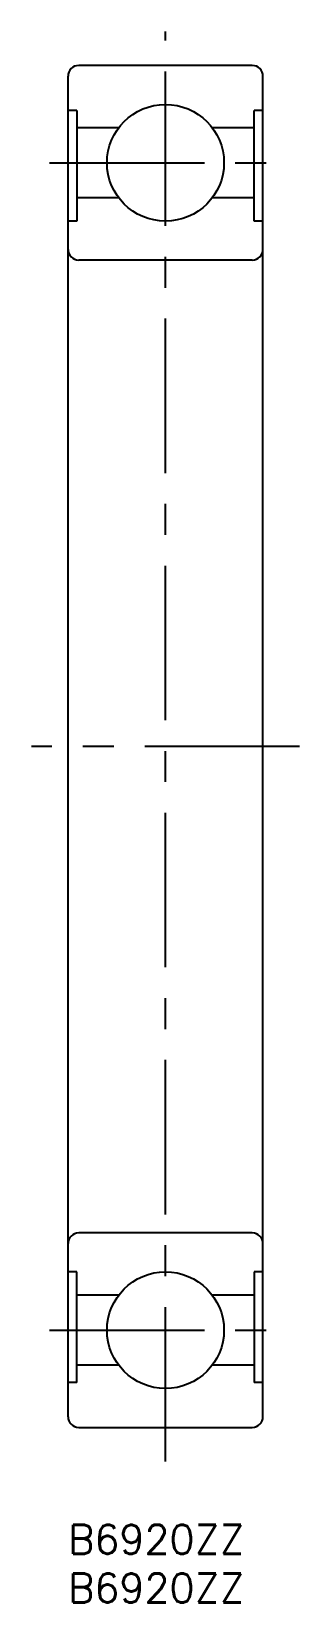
# Model space of a CAD drawing. Extents: x -4 to 24, y -8 to 154.
import ezdxf

# ---------------------------------------------------------------- set-up
doc = ezdxf.new("R2010")
doc.units = 0
doc.header["$LTSCALE"] = 0.5
doc.linetypes.add('CENTER', pattern=[50.8, 31.75, -6.35, 6.35, -6.35])
for name, color, linetype in [('MSM_CENTER', 1, 'CENTER'), ('MSM_CONTINUOUS', 7, 'CONTINUOUS'), ('MSM_PART_NUMBER', 7, 'CONTINUOUS')]:
    doc.layers.add(name, color=color, linetype=linetype)
doc.styles.get("Standard").update_dxf_attribs({"font": 'txt.shx', "height": 3, "bigfont": 'bigfont.shx'})

msp = doc.modelspace()

# ---------------------------------------------------------------- linework, layer by layer
at = {"layer": 'MSM_CENTER'}
for p, q in [((10, 6.5), (10, 153.5)), ((-1.89, 140), (21.89, 140)), ((23.75, 80), (-3.75, 80)), ((-1.89, 20), (21.89, 20))]:
    msp.add_line(p, q, dxfattribs=at)
at = {"layer": 'MSM_CONTINUOUS'}
for p, q in [((0, 11.1), (0, 148.9)), ((18.9, 150), (1.1, 150)), ((20, 11.1), (20, 148.9)), ((0.92, 145.38), (0, 145.38)), ((0.92, 145.38), (0.92, 134)), ((20, 145.38), (19.08, 145.38)), ((19.08, 134), (19.08, 145.38)), ((5.2, 143.6), (0.92, 143.6)), ((19.08, 143.6), (14.8, 143.6)), ((5.2, 136.4), (0.92, 136.4)), ((19.08, 136.4), (14.8, 136.4)), ((0.92, 134), (0, 134)), ((20, 134), (19.08, 134)), ((18.9, 130), (1.1, 130)), ((18.9, 30), (1.1, 30)), ((0.92, 26), (0, 26)), ((0.92, 14.62), (0.92, 26)), ((20, 26), (19.08, 26)), ((19.08, 26), (19.08, 14.62)), ((5.2, 23.6), (0.92, 23.6)), ((19.08, 23.6), (14.8, 23.6)), ((5.2, 16.4), (0.92, 16.4)), ((19.08, 16.4), (14.8, 16.4)), ((0.92, 14.62), (0, 14.62)), ((20, 14.62), (19.08, 14.62)), ((1.1, 10), (18.9, 10))]:
    msp.add_line(p, q, dxfattribs=at)
for centre in [(10, 140), (10, 20)]:
    msp.add_circle(centre, 6, dxfattribs=at)
for centre, start, end in [((1.1, 148.9), 90, 180), ((18.9, 148.9), 0, 90), ((1.1, 131.1), 180, 270), ((18.9, 131.1), 270, 0), ((1.1, 28.9), 90, 180), ((18.9, 28.9), 0, 90), ((1.1, 11.1), 180, 270), ((18.9, 11.1), 270, 0)]:
    msp.add_arc(centre, 1.1, start, end, dxfattribs=at)

# ---------------------------------------------------------------- texts
at = {"layer": 'MSM_PART_NUMBER'}
for p in [(0, -3), (0, -8)]:
    msp.add_text('B6920ZZ', height=3, dxfattribs=at).set_placement(p)

doc.saveas('drawing.dxf')
